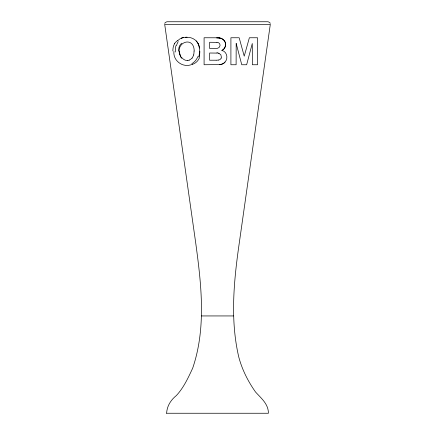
<?xml version="1.0" encoding="UTF-8"?>
<svg xmlns="http://www.w3.org/2000/svg" width="435" height="435" viewBox="0 0 435 435"><rect width="100%" height="100%" fill="white"/><g stroke="black" fill="none" stroke-linecap="round" stroke-linejoin="round"><path stroke-width="0.65" d="M179.894 54.995C175.093 41.836 194.119 35.697 194.2 51.047M166.583 413.25L268.417 413.25C268.438 403.984 261.201 398.275 255.552 392.038C248.042 381.408 242.077 369.598 238.761 356.983C229.968 319.361 233.905 280.238 239.353 242.442L270.309 24.333L164.691 24.333L195.647 242.442C201.285 283.865 206.478 327.778 192.667 368.211C188.186 377.797 183.673 387.705 176.387 395.524C170.846 399.95 166.964 406.029 166.627 413.25M225.531 44.984L225.547 44.56A6.579 6.427 -48.3 0 0 224.737 41.385A7.221 6.884 -2.8 0 0 219.762 38.139M193.765 54.968L192.134 58.208M199.056 56.496L198.86 57.121M164.745 23.419L165.218 22.533L166.931 21.75L268.069 21.75L269.782 22.533L270.255 23.419M223.688 63.32A7.71 7.683 19.6 0 1 219.974 64.494A7.71 7.672 -49.2 0 0 223.672 63.292A6.895 6.851 -47.8 0 0 225.031 62.053C228.457 58.426 226.972 51.499 221.855 50.416A6.389 6.242 -48.3 0 0 225.482 45.012M177.61 40.765L179.639 39.074L181.558 38.122M192.352 64.239C183.521 68.474 172.864 61.058 173.918 51.417M189.214 60.193L187.376 60.541M183.401 37.589L185.386 37.307A24.289 15.595 39.2 0 1 186.794 37.269C190.41 37.171 194.157 38.525 196.533 41.33M219.979 64.57A9.934 9.913 28.1 0 1 219.751 64.592L204.091 64.75L204.091 37.758L216.869 37.785M216.211 60.209L218.332 60.095A3.589 3.583 -5.9 0 0 218.566 60.057M216.043 60.209L209.621 60.22L209.621 53.016L216.864 53.086M201.492 315.94L233.513 315.94M217.641 37.818L218.359 37.861M216.945 42.347L209.621 42.282L209.621 48.486C212.449 47.616 219.001 50.329 219.99 45.767C220.349 44.299 218.946 42.255 217.239 42.369A7.933 7.678 3.7 0 0 216.945 42.293M218.316 53.233L218.365 53.244A4.622 4.54 -4.4 0 1 219.039 53.347M219.022 53.402L220.833 54.745L221.344 56.996A3.948 3.899 -26.4 0 1 221.143 58.056M197.686 42.907L198.17 43.772M199.475 47.921L199.73 51.292M179.606 53.592L179.448 51.232M178.709 51.112A10.663 7.846 64.7 0 1 181.884 43.223M181.634 57.991A6.378 4.024 79.6 0 1 180.117 54.902M187.371 60.514A11.136 7.966 85.5 0 1 181.846 57.681M191.998 58.018A9.108 7.063 -86.8 0 1 189.187 60.084M194.021 51.036A14.752 12.593 75.1 0 1 193.657 54.924M175.294 52.01A15.274 7.232 80.2 0 1 175.958 45.631M176.463 45.659A24.322 15.236 67.8 0 1 178.252 41.591M181.536 38.09A22.74 15.176 44 0 1 183.374 37.541M185.381 37.296A24.289 15.616 39.4 0 1 187.077 37.241M196.473 41.396A10.342 8.912 67 0 1 197.615 42.962M198.05 43.832A13.61 12.256 69.1 0 1 199.306 47.937M199.817 51.292A19.276 17.764 68.5 0 1 199.176 56.539M199.583 57.502A13.24 11.881 73.7 0 1 192.39 64.369M181.574 58.121A6.862 4.258 79.6 0 1 179.802 53.576M172.874 50.971A15.274 9.206 71.4 0 1 174.571 43.696M197.871 56.599A13.278 10.402 -77.5 0 1 191.835 63.679M199.464 51.276A19.276 17.443 72 0 1 198.882 56.436M198.061 43.266A13.474 12.392 68.7 0 1 199.562 47.91M196.256 40.901A10.342 9.091 68.2 0 1 197.762 42.858M181.58 38.155A22.74 15.111 43.2 0 1 183.429 37.638M174.375 43.804A24.322 16.639 48.9 0 1 177.502 40.629M221.197 58.083A3.311 3.306 -7.2 0 1 218.56 60.035M217.614 52.961A10.734 10.217 2.2 0 1 218.348 53.054M216.88 52.847A17.373 15.372 3.9 0 1 217.62 52.901M225.015 62.042A6.895 6.829 -46.9 0 1 223.661 63.276M216.864 38.084A28.933 20.755 2.3 0 1 217.625 38.117M218.343 38.041A18.792 16.09 1.7 0 1 218.908 38.09M218.908 38.117A12.756 11.609 0.4 0 1 219.746 38.226M225.569 44.56A6.579 6.454 -37.2 0 0 224.748 41.374A7.177 7.042 -30.6 0 0 219.805 37.905M225.564 45.017A6.389 6.378 -44.5 0 1 221.899 50.509M218.952 37.72A12.756 12.006 -1.4 0 1 219.822 37.834M218.381 37.617A18.792 16.514 1.3 0 1 218.963 37.671M216.875 37.47A28.933 21.369 2.3 0 1 217.663 37.502M219.979 64.559A9.934 9.902 20 0 1 219.751 64.581M236.189 43.5L236.107 64.75L230.909 64.75L230.909 37.758L239.168 37.758L244.236 56.169L249.369 37.758L257.563 37.758L257.563 64.75L252.365 64.75L252.284 43.5L246.64 64.75L241.757 64.75L236.189 43.5"/></g></svg>
